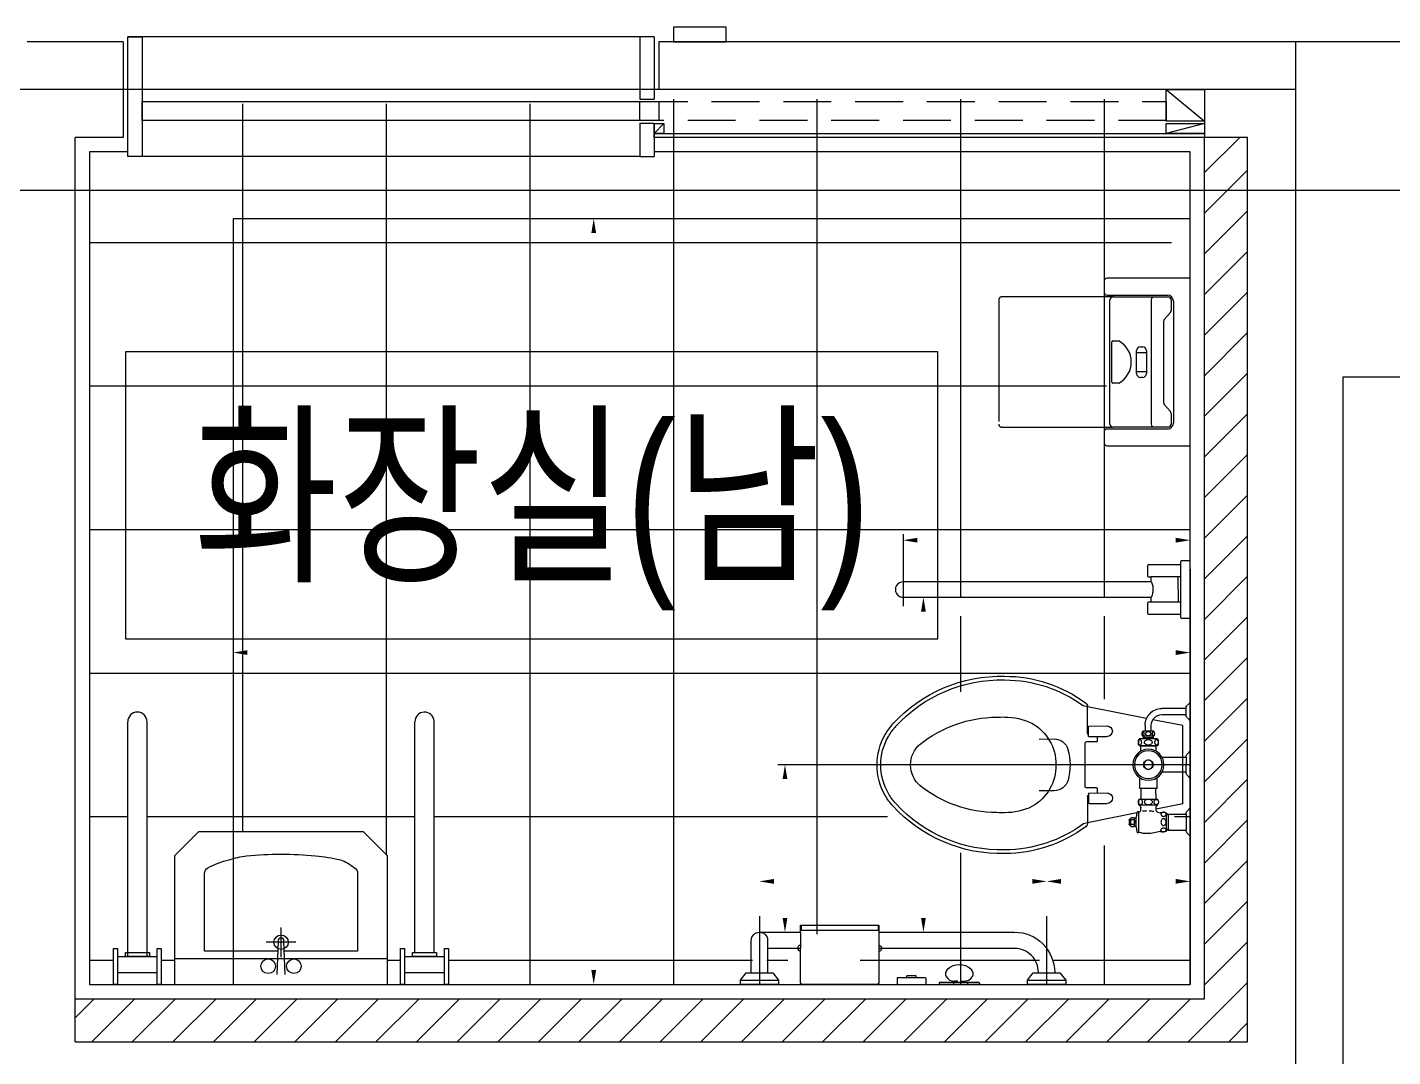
# Model space of a CAD drawing. Header units: millimetres. Extents: x 0 to 1390178, y 0 to 110113.
# Drawn here: x 447812 to 450665, y 21870 to 24021 of the extents above; entities that cross this region are included whole.
import ezdxf
from ezdxf.enums import TextEntityAlignment as Align
from ezdxf.xclip import XClip

# ---------------------------------------------------------------- set-up
doc = ezdxf.new("R2010")
doc.units = ezdxf.units.MM
doc.header["$LTSCALE"] = 100
doc.header["$XCLIPFRAME"] = 0
for name, pattern in [('X - 평면도$0$CEN', [62, 60, -1, 0, -1]), ('X - 평면도$0$HID', [1.5, 1, -0.5]), ('X - 평면도$0$HIDDENX2', [19.05, 12.7, -6.35])]:
    doc.linetypes.add(name, pattern=pattern)
doc.layers.get('DEFPOINTS').update_dxf_attribs({"color": 145})
for name, color, linetype in [('AA-XXXX-TEXT', 3, 'Continuous'), ('ROM', 7, 'Continuous'), ('X - 평면도$0$A-FIN', 8, 'Continuous'), ('X - 평면도$0$A-TILE', 253, 'Continuous'), ('X - 평면도$0$A-TOIL', 4, 'Continuous'), ('X - 평면도$0$A-WALB', 3, 'Continuous'), ('X - 평면도$0$AA-EL-PCN4', 4, 'Continuous'), ('X - 평면도$0$AA-FFXM-SANI(부대시설)', 6, 'Continuous'), ('X - 평면도$0$AA-WAXM-CONC', 2, 'Continuous'), ('X - 평면도$0$AA-XXXX-CNTL', 1, 'X - 평면도$0$CEN'), ('X - 평면도$0$AA-XXXX-PATT', 8, 'Continuous'), ('X - 평면도$0$CEN', 1, 'X - 평면도$0$CEN'), ('X - 평면도$0$FIN', 5, 'Continuous'), ('X - 평면도$0$TOIL', 4, 'Continuous'), ('X - 평면도$0$WID', 4, 'Continuous'), ('X - 평면도$0$위생기구', 4, 'Continuous')]:
    doc.layers.add(name, color=color, linetype=linetype)
doc.layers.add('X - 평면도$0$DEFPOINT', color=163, linetype='Continuous', plot=False)
doc.styles.add('HAUD01', font='Dotum.ttf')
doc.styles.add('X - 평면도$0$STANDARD', font='Dotum.ttf')
doc.styles.add('X - 평면도$0$맑은고딕', font='malgun.ttf')
doc.dimstyles.new('X - 평면도$0$Standard', dxfattribs={"dimtxt": 0.18, "dimasz": 0.18, "dimexe": 0.18, "dimexo": 0.0625, "dimgap": 0.09, "dimtad": 0, "dimtih": 1, "dimtoh": 1, "dimdec": 4, "dimzin": 0, "dimdsep": 46, "dimtxsty": 'X - 평면도$0$STANDARD', "dimcen": 0.09, "dimadec": 0, "dimazin": 0, "dimtfac": 1, "dimtdec": 4, "dimtofl": 0, "dimtmove": 0, "dimatfit": 3, "dimfxl": 1, "dimtolj": 1, "dimtzin": 0, "dimarcsym": 0})

# ---------------------------------------------------------------- blocks, each defined once
blk = doc.blocks.new('X - 평면도$0$A$C8bad0b46')
at = {"layer": 'X - 평면도$0$AA-FFXM-SANI(부대시설)', "color": 4}
for p, q in [((0, 175), (-173.7, 175)), ((0, -175), (0, 175)), ((-180, 168.7), (-180, 146.3)), ((-173.7, 140), (-47.6, 140)), ((-168, -129.7), (-168, 129.7)), ((-161.6, 136), (-46.1, 136)), ((-81.2, 129.7), (-81.2, -129.7)), ((-39.8, 129.7), (-39.8, 107.7)), ((-35, 127.4), (-35, -127.4)), ((-41.4, 103.5), (-54.2, 88.9)), ((-55.8, 84.7), (-55.8, -84.7)), ((-163.4, 0), (-163.4, 42)), ((-161.4, 44), (-149.1, 44)), ((-104, 32), (-99.4, 32)), ((-112, -24), (-112, 24)), ((-112, 20), (-91.4, 20)), ((-91.4, 24), (-91.4, 0)), ((-163.4, -42), (-163.4, 0)), ((-112, -20), (-91.4, -20)), ((-91.4, 0), (-91.4, -24)), ((-149.1, -44), (-161.4, -44)), ((-99.4, -32), (-104, -32)), ((-54.2, -88.9), (-41.4, -103.5)), ((-39.8, -107.7), (-39.8, -129.7)), ((-47.6, -140), (-173.7, -140)), ((-46.1, -136), (-161.6, -136)), ((-180, -146.3), (-180, -168.7)), ((-173.7, -175), (0, -175))]:
    blk.add_line(p, q, dxfattribs=at)
at = {"layer": 'X - 평면도$0$AA-FFXM-SANI(부대시설)', "color": 1, "linetype": 'X - 평면도$0$HIDDENX2', "ltscale": 0.2}
for p, q in [((-400, 129.7), (-400, -129.7)), ((-160, 136), (-393.7, 136)), ((-393.7, -136), (-161.6, -136))]:
    blk.add_line(p, q, dxfattribs=at)
at = {"layer": 'X - 평면도$0$AA-FFXM-SANI(부대시설)', "color": 4}
for centre, radius, start, end in [((-173.7, 168.7), 6.32, 90, 180), ((-173.7, 146.3), 6.32, 180, 270), ((-161.6, 129.7), 6.32, 90, 180), ((-74.9, 129.7), 6.32, 126.8699, 180), ((-47.6, 127.4), 12.6, 0, 90), ((-46.1, 129.7), 6.32, 0, 90), ((-49.4, 84.7), 6.32, 138.6929, 180), ((-46.1, 107.7), 6.32, 318.6929, 0), ((-161.4, 42), 2, 90, 180), ((-173.2, 0), 50.2, 298.6834, 61.3166), ((-104, 24), 8.01, 90, 180), ((-99.4, 24), 8.01, 0, 90), ((-104, -24), 8.01, 180, 270), ((-99.4, -24), 8.01, 270, 0), ((-161.4, -42), 2, 180, 270), ((-49.4, -84.7), 6.32, 180, 221.3071), ((-46.1, -107.7), 6.32, 0, 41.3071), ((-173.7, -146.3), 6.32, 90, 180), ((-161.6, -129.7), 6.32, 180, 270), ((-74.9, -129.7), 6.32, 180, 233.1301), ((-47.6, -127.4), 12.6, 270, 0), ((-46.1, -129.7), 6.32, 270, 0), ((-173.7, -168.7), 6.32, 180, 270)]:
    blk.add_arc(centre, radius, start, end, dxfattribs=at)
at = {"layer": 'X - 평면도$0$AA-FFXM-SANI(부대시설)', "color": 1, "linetype": 'X - 평면도$0$HIDDENX2', "ltscale": 0.2}
for centre, start, end in [((-393.7, 129.7), 90, 180), ((-393.7, -129.7), 180, 270)]:
    blk.add_arc(centre, 6.32, start, end, dxfattribs=at)
blk = doc.blocks.new('X - 평면도$0$1F PL')
at = {"layer": 'X - 평면도$0$AA-WAXM-CONC'}
for p, q in [((-35377.2, 6680.9), (-35577.2, 6680.9)), ((-35377.2, 6680.9), (-35377.2, 6480.9)), ((-34257.2, 6680.9), (-34257.2, 6580.9)), ((-33027.2, 6680.9), (-34257.2, 6680.9)), ((-33117.2, 6580.9), (-34257.2, 6580.9)), ((-33117.2, 6580.9), (-33117.2, 6480.9)), ((-35477.2, 4590.9), (-35477.2, 6480.9)), ((-35377.2, 6480.9), (-35477.2, 6480.9)), ((-33027.2, 6480.9), (-33117.2, 6480.9)), ((-33027.2, 4590.9), (-33027.2, 5980.9)), ((-32827.2, 4390.9), (-32827.2, 5980.9)), ((-35477.2, 4590.9), (-33027.2, 4590.9)), ((-35477.2, 4590.9), (-33027.2, 4590.9))]:
    blk.add_line(p, q, dxfattribs=at)
blk = doc.blocks.new('X - 평면도$0$1F_COL')
at = {"layer": 'X - 평면도$0$AA-WAXM-CONC'}
for p, q in [((-74388, -49216.9), (-76388, -49216.9)), ((-76388, -49916.9), (-76388, -49416.9)), ((-76188, -49916.9), (-74388, -49916.9))]:
    blk.add_line(p, q, dxfattribs=at)
blk = doc.blocks.new('*D992')
at = {"layer": 'DEFPOINTS', "color": 0, "transparency": 16777216}
for p in [(0, 928.3, 0), (600, 928.3, 0), (600, 928.3, 0)]:
    blk.add_point(p, dxfattribs=at)
at = {"layer": 'X - 평면도$0$DEFPOINT', "color": 0, "lineweight": -2, "transparency": 16777216}
for p, q in [((0, 931.3, 0), (0, 929.6, 0)), ((30, 928.3, 0), (570, 928.3, 0)), ((600, 931.3, 0), (600, 929.6, 0))]:
    blk.add_line(p, q, dxfattribs=at)
at = {"layer": 'X - 평면도$0$DEFPOINT', "color": 0, "transparency": 16777216}
for points in [[(30, 933.3, 0), (30, 923.3, 0), (0, 928.3, 0)], [(570, 933.3, 0), (570, 923.3, 0), (600, 928.3, 0)]]:
    blk.add_solid(points, dxfattribs=at)
at = {"layer": 'X - 평면도$0$DEFPOINT', "color": 0, "transparency": 16777216, "insert": (300, 948.8, 0), "char_height": 30, "attachment_point": 5, "style": 'X - 평면도$0$맑은고딕'}
blk.add_mtext('\\A1;600', dxfattribs=at)
blk = doc.blocks.new('*D993')
at = {"layer": 'DEFPOINTS', "color": 0, "transparency": 16777216}
for p in [(300.1, 215.4), (0, 112.4, 0), (300.1, 112.4, 0)]:
    blk.add_point(p, dxfattribs=at)
at = {"layer": 'X - 평면도$0$DEFPOINT', "color": 0, "lineweight": -2, "transparency": 16777216}
for p, q in [((0, 115.4), (0, 216.6)), ((30, 215.4), (270.1, 215.4)), ((300.1, 115.4), (300.1, 216.6))]:
    blk.add_line(p, q, dxfattribs=at)
at = {"layer": 'X - 평면도$0$DEFPOINT', "color": 0, "transparency": 16777216}
for points in [[(30, 220.4), (30, 210.4), (0, 215.4)], [(270.1, 220.4), (270.1, 210.4), (300.1, 215.4)]]:
    blk.add_solid(points, dxfattribs=at)
at = {"layer": 'X - 평면도$0$DEFPOINT', "color": 0, "transparency": 16777216, "insert": (150, 235.9), "char_height": 30, "attachment_point": 5, "style": 'X - 평면도$0$맑은고딕'}
blk.add_mtext('\\A1;300', dxfattribs=at)
blk = doc.blocks.new('*D994')
at = {"layer": 'DEFPOINTS', "color": 0, "transparency": 16777216}
for p in [(900, 215.4), (300.1, 112.4, 0), (900, 112.4, 0)]:
    blk.add_point(p, dxfattribs=at)
at = {"layer": 'X - 평면도$0$DEFPOINT', "color": 0, "lineweight": -2, "transparency": 16777216}
for p, q in [((300.1, 115.4), (300.1, 216.6)), ((330.1, 215.4), (870, 215.4)), ((900, 115.4), (900, 216.6))]:
    blk.add_line(p, q, dxfattribs=at)
at = {"layer": 'X - 평면도$0$DEFPOINT', "color": 0, "transparency": 16777216}
for points in [[(330.1, 220.4), (330.1, 210.4), (300.1, 215.4)], [(870, 220.4), (870, 210.4), (900, 215.4)]]:
    blk.add_solid(points, dxfattribs=at)
at = {"layer": 'X - 평면도$0$DEFPOINT', "color": 0, "transparency": 16777216, "insert": (600, 235.9), "char_height": 30, "attachment_point": 5, "style": 'X - 평면도$0$맑은고딕'}
blk.add_mtext('\\A1;600', dxfattribs=at)
blk = doc.blocks.new('*D995')
at = {"layer": 'DEFPOINTS', "color": 0, "transparency": 16777216}
for p in [(557.4, 809.2, 0), (557.4, 809.2, 0), (557.4, 109.2, 0)]:
    blk.add_point(p, dxfattribs=at)
at = {"layer": 'X - 평면도$0$DEFPOINT', "color": 0, "lineweight": -2, "transparency": 16777216}
for p, q in [((560.4, 809.2, 0), (558.6, 809.2, 0)), ((557.4, 139.2, 0), (557.4, 779.2, 0)), ((554.4, 109.2, 0), (556.1, 109.2, 0))]:
    blk.add_line(p, q, dxfattribs=at)
at = {"layer": 'X - 평면도$0$DEFPOINT', "color": 0, "transparency": 16777216}
for points in [[(562.4, 779.2, 0), (552.4, 779.2, 0), (557.4, 809.2, 0)], [(562.4, 139.2, 0), (552.4, 139.2, 0), (557.4, 109.2, 0)]]:
    blk.add_solid(points, dxfattribs=at)
at = {"layer": 'X - 평면도$0$DEFPOINT', "color": 0, "transparency": 16777216, "insert": (577.9, 459.2, 0), "char_height": 30, "attachment_point": 5, "rotation": 270, "style": 'X - 평면도$0$맑은고딕'}
blk.add_mtext('\\A1;700', dxfattribs=at)
blk = doc.blocks.new('*D996')
at = {"layer": 'DEFPOINTS', "color": 0, "transparency": 16777216}
for p in [(1246.4, 1600, 0), (1246.4, 1600, 0), (1246.4, 0, 0)]:
    blk.add_point(p, dxfattribs=at)
at = {"layer": 'X - 평면도$0$DEFPOINT', "color": 0, "lineweight": -2, "transparency": 16777216}
for p, q in [((1249.4, 1600, 0), (1247.6, 1600, 0)), ((1246.4, 30, 0), (1246.4, 1570, 0)), ((1243.4, 0, 0), (1245.1, 0, 0))]:
    blk.add_line(p, q, dxfattribs=at)
at = {"layer": 'X - 평면도$0$DEFPOINT', "color": 0, "transparency": 16777216}
for points in [[(1251.4, 1570, 0), (1241.4, 1570, 0), (1246.4, 1600, 0)], [(1251.4, 30, 0), (1241.4, 30, 0), (1246.4, 0, 0)]]:
    blk.add_solid(points, dxfattribs=at)
at = {"layer": 'X - 평면도$0$DEFPOINT', "color": 0, "transparency": 16777216, "insert": (1267, 800, 0), "char_height": 30, "attachment_point": 5, "rotation": 270, "style": 'X - 평면도$0$맑은고딕'}
blk.add_mtext('\\A1;1600', dxfattribs=at)
blk = doc.blocks.new('*D997')
at = {"layer": 'DEFPOINTS', "color": 0, "transparency": 16777216}
for p in [(0, 693.5), (2000, 693.5), (2000, 693.5)]:
    blk.add_point(p, dxfattribs=at)
at = {"layer": 'X - 평면도$0$DEFPOINT', "color": 0, "lineweight": -2, "transparency": 16777216}
for p, q in [((0, 696.5), (0, 694.8)), ((30, 693.5), (1970, 693.5)), ((2000, 690.5), (2000, 692.3))]:
    blk.add_line(p, q, dxfattribs=at)
at = {"layer": 'X - 평면도$0$DEFPOINT', "color": 0, "transparency": 16777216}
for points in [[(30, 698.5), (30, 688.5), (0, 693.5)], [(1970, 698.5), (1970, 688.5), (2000, 693.5)]]:
    blk.add_solid(points, dxfattribs=at)
at = {"layer": 'X - 평면도$0$DEFPOINT', "color": 0, "transparency": 16777216, "insert": (1000, 714), "char_height": 30, "attachment_point": 5, "style": 'X - 평면도$0$맑은고딕'}
blk.add_mtext('\\A1;2000', dxfattribs=at)
blk = doc.blocks.new('*D991')
at = {"layer": 'DEFPOINTS', "color": 0, "transparency": 16777216}
for p in [(846.7, 459.2, 0), (846.7, 459.2, 0), (846.7, 109.2, 0)]:
    blk.add_point(p, dxfattribs=at)
at = {"layer": 'X - 평면도$0$DEFPOINT', "color": 0, "lineweight": -2, "transparency": 16777216}
for p, q in [((843.7, 459.2, 0), (845.4, 459.2, 0)), ((846.7, 139.2, 0), (846.7, 429.2, 0)), ((843.7, 109.2, 0), (845.4, 109.2, 0))]:
    blk.add_line(p, q, dxfattribs=at)
at = {"layer": 'X - 평면도$0$DEFPOINT', "color": 0, "transparency": 16777216}
for points in [[(851.7, 429.2, 0), (841.7, 429.2, 0), (846.7, 459.2, 0)], [(851.7, 139.2, 0), (841.7, 139.2, 0), (846.7, 109.2, 0)]]:
    blk.add_solid(points, dxfattribs=at)
at = {"layer": 'X - 평면도$0$DEFPOINT', "color": 0, "transparency": 16777216, "insert": (867.2, 284.2, 0), "char_height": 30, "attachment_point": 5, "rotation": 270, "style": 'X - 평면도$0$맑은고딕'}
blk.add_mtext('\\A1;350', dxfattribs=at)
blk = doc.blocks.new('X - 평면도$0$A$C1e53f92a')
at = {"layer": 'X - 평면도$0$A-TOIL'}
for p, q in [((20, 51.5), (20, -51.5)), ((20, 26.5), (82, 26.5)), ((25, 0), (25, 26.5)), ((20, -26.5), (82, -26.5)), ((25, 0), (25, -26.5))]:
    blk.add_line(p, q, dxfattribs=at)
blk.add_lwpolyline([(89, -28.5), (89, -49.5, -0.414214), (87, -51.5), (53.5, -51.5), (20, -51.5), (20, -58, -0.414214), (18, -60), (0, -60), (0, 60), (18, 60, -0.414214), (20, 58), (20, 51.5), (53.5, 51.5), (87, 51.5, -0.414214), (89, 49.5), (89, 28.5, -0.414214), (87, 26.5), (82, 26.5), (82, 16), (599, 16, -1.064342), (599, -16), (82, -16), (82, -26.5), (87, -26.5, -0.414214)], format="xyb", close=True, dxfattribs=at)
for centre, radius, start, end in [((150.2, 0), 72.2, 174.4356, 180), ((102.9, 4), 24.8, 163.5656, 173.0728), ((95.1, 7.3), 16.3, 150.4112, 166.7646), ((82, 14.7), 1.3, 90, 150.4112), ((131.1, 0), 53.1, 180.0007, 186.4889), ((116.2, -2.3), 38, 185.5644, 193.2354), ((95.1, -7.3), 16.3, 193.2354, 209.5888), ((82, -14.7), 1.3, 209.5888, 270)]:
    blk.add_arc(centre, radius, start, end, dxfattribs=at)
blk = doc.blocks.new('X - 평면도$0$장애인용좌변기')
at = {"layer": 'DEFPOINTS'}
for p, q in [((0, 868), (0, 0)), ((944.7, 0, 0), (0, 0, 0))]:
    blk.add_line(p, q, dxfattribs=at)
at = {"layer": 'X - 평면도$0$A-TOIL', "ltscale": 3}
for p, q in [((5.9, 583.6), (0, 589.5)), ((8.8, 576.6), (8.8, 563.9)), ((5.9, 557), (0, 551.1)), ((15.4, 377.7, 0), (15.4, 540.9, 0)), ((5.8, 482.1), (0, 487.9)), ((8.7, 475.2), (8.8, 443.4)), ((5.9, 436.5), (0, 430.6)), ((5.7, 363.1), (0, 368.9)), ((8.6, 356.2), (8.6, 322.4)), ((5.7, 315.5), (0, 309.7))]:
    blk.add_line(p, q, dxfattribs=at)
at = {"layer": 'X - 평면도$0$A-TOIL', "ltscale": 3, "extrusion": (-1.66133e-08, -9.23515e-08, 1)}
for p, q in [((8.8, 576.6), (59.2, 576.6, 0)), ((91, 555.9, 0), (214.6, 580.4, 0)), ((214.5, 525, 0), (214.6, 580.4, 0)), ((214.6, 580.4, 0), (223.2, 582.1, 0)), ((59.2, 563.9, 0), (8.8, 563.9)), ((15.4, 540.9, 0), (78, 553.3, 0)), ((76.1, 529.5, 0), (98.9, 529.5, 0)), ((76.1, 518.5, 0), (98.9, 518.5, 0)), ((78.2, 516.2, 0), (76.8, 513.9, 0)), ((77, 518.5, 0), (77, 514.7, 0)), ((98, 516.2, 0), (77, 516.2, 0)), ((78.2, 518.5, 0), (78.2, 516.2, 0)), ((81.2, 529.5, 0), (81.2, 541.9, 0)), ((93.9, 541.8, 0), (93.9, 529.5, 0)), ((96.8, 518.5, 0), (96.8, 516.2, 0)), ((96.8, 516.2, 0), (98.2, 513.9, 0)), ((98, 518.5, 0), (98, 514.7, 0)), ((211.5, 540, 0), (173.5, 540.1, 0)), ((211.5, 518, 0), (173.5, 518.1, 0)), ((194, 518.1, 0), (194, 509.1, 0)), ((212.5, 519, 0), (212.5, 539, 0)), ((68.7, 498.7, 0), (106.2, 498.7, 0)), ((68.8, 513.2, 0), (106.3, 513.2, 0)), ((70, 498.7, 0), (71, 497.7, 0)), ((71, 497.7, 0), (71, 498.7, 0)), ((71, 497.7, 0), (104, 497.7, 0)), ((71, 497.7, 0), (71, 497.7, 0)), ((71.6, 496.3, 0), (71.6, 487.6, 0)), ((103.4, 487.5, 0), (103.4, 496.3, 0)), ((104, 497.7, 0), (105, 498.7, 0)), ((104, 498.7, 0), (104, 497.7, 0)), ((104, 497.7, 0), (105, 498.7, 0)), ((104, 497.7, 0), (104, 497.7, 0)), ((104, 497.7, 0), (104, 497.7, 0)), ((196, 507.1, 0), (216.5, 507, 0)), ((219.4, 414, 0), (219.5, 504, 0)), ((315.8, 512.9, 0), (284.2, 513, 0)), ((68.9, 410.7, 0), (68.9, 432.5, 0)), ((105.9, 432.5, 0), (105.9, 410.7, 0)), ((105.4, 410.2, 0), (69.4, 410.2, 0)), ((71.3, 386.7, 0), (71.4, 410, 0)), ((71.5, 410.2, 0), (71.4, 410, 0)), ((71.4, 410, 0), (71.4, 410.2, 0)), ((103.2, 410.2, 0), (103.4, 409.9, 0)), ((103.4, 409.9, 0), (103.3, 386.7, 0)), ((103.4, 409.9, 0), (103.4, 410.2, 0)), ((211.4, 400, 0), (173.4, 400.1, 0)), ((193.9, 400.1, 0), (193.9, 409.1, 0)), ((195.9, 411.1, 0), (216.4, 411, 0)), ((284.1, 404.9, 0), (315.7, 404.9, 0)), ((15.4, 377.7, 0), (71.3, 366.4, 0)), ((67.3, 386.7, 0), (107.4, 386.7, 0)), ((107.4, 375.7, 0), (67.3, 375.7, 0)), ((67.3, 375.7, 0), (67.3, 375.7, 0)), ((68.3, 374.7, 0), (68.3, 375.7, 0)), ((68.3, 374.7, 0), (106.3, 374.7, 0)), ((70.2, 372.9, 0), (68.3, 374.7, 0)), ((69.4, 375.7, 0), (69.3, 373.7, 0)), ((106.3, 374.7, 0), (104.5, 372.9, 0)), ((105.3, 375.7, 0), (105.3, 373.7, 0)), ((106.3, 375.7, 0), (106.3, 374.7, 0)), ((107.4, 375.7, 0), (107.3, 375.7, 0)), ((211.3, 378, 0), (173.3, 378.1, 0)), ((212.4, 399, 0), (212.3, 379, 0)), ((214.4, 393, 0), (214.3, 337.7, 0)), ((46.3, 356.1, 0), (8.6, 356.2)), ((46.3, 354.8, 0), (43.9, 356.2, 0)), ((46.3, 356.1, 0), (49.3, 356, 0)), ((46.3, 356.1, 0), (46.3, 322.4, 0)), ((46.3, 354.8, 0), (49.3, 354.6, 0)), ((49.3, 320, 0), (49.3, 358.5, 0)), ((71.3, 364.1, 0), (71.3, 370.1, 0)), ((103.3, 363.1, 0), (103.3, 370, 0)), ((107.3, 360.2, 0), (107, 360.5, 0)), ((107.3, 318, 0), (107.3, 360.4, 0)), ((107.3, 358.7, 0), (107.3, 360.2, 0)), ((107.6, 360.7, 0), (109.8, 360.7, 0)), ((111.3, 359.4, 0), (112.5, 349.6, 0)), ((111.4, 358.4, 0), (214.3, 337.7, 0)), ((112.8, 330.7, 0), (112.8, 347.6, 0)), ((116.4, 347.4, 0), (115, 347.4, 0)), ((116.3, 330.9, 0), (116.4, 347.4, 0)), ((117.9, 348.9, 0), (116.4, 347.4, 0)), ((117.6, 344, 0), (123, 344, 0)), ((123, 348.9, 0), (117.9, 348.9, 0)), ((124.3, 347.6, 0), (123, 348.9, 0)), ((124.3, 330.7, 0), (124.3, 347.6, 0)), ((124.3, 344.4, 0), (124.3, 344.7, 0)), ((124.3, 344.4, 0), (127.2, 344.4, 0)), ((127.7, 343.9, 0), (127.7, 340.1, 0)), ((46.3, 322.4, 0), (8.6, 322.4)), ((43.8, 322.4, 0), (46.3, 323.8, 0)), ((46.3, 323.8, 0), (49.3, 323.9, 0)), ((46.3, 322.4, 0), (49.3, 322.5, 0)), ((107, 317.9, 0), (107.3, 318.2, 0)), ((109.8, 317.7, 0), (107.6, 317.7, 0)), ((112.5, 328.7, 0), (111.3, 319, 0)), ((115, 330.9, 0), (116.3, 330.9, 0)), ((116.3, 330.9, 0), (117.8, 329.4, 0)), ((117.6, 334.3, 0), (123, 334.3, 0)), ((117.8, 329.4, 0), (123, 329.4, 0)), ((123, 329.4, 0), (124.3, 330.7, 0)), ((124.3, 333.7, 0), (124.3, 333.9, 0)), ((127.2, 333.9, 0), (124.3, 333.9, 0)), ((127.7, 340.1, 0), (125.2, 340.1, 0)), ((125.2, 340.1, 0), (125.2, 339.2, 0)), ((125.2, 339.2, 0), (125.2, 338.3, 0)), ((125.2, 338.3, 0), (127.7, 338.3, 0)), ((127.7, 338.3, 0), (127.7, 334.4, 0)), ((214.3, 337.7, 0), (222.9, 336, 0))]:
    blk.add_line(p, q, dxfattribs=at)
at = {"layer": 'X - 평면도$0$A-TOIL', "ltscale": 3, "extrusion": (-1.64988e-08, -9.2372e-08, 1)}
for p, q in [((59.1, 475.2, 0), (8.7, 475.2)), ((8.7, 443.4), (59.1, 443.4, 0))]:
    blk.add_line(p, q, dxfattribs=at)
at = {"layer": 'X - 평면도$0$A-TOIL'}
for p, q in [((652.2, 123.6), (652.2, 112.8)), ((812.6, 123.6), (812.6, 112.8)), ((650.4, 112.8), (814.4, 112.8)), ((650.4, 109.2, 0), (650.4, 75.2, 0)), ((814.4, 109.2, 0), (814.4, 75.2, 0)), ((882.9, 92.1, 0), (882.9, 75.2, 0)), ((645, 77.7), (645, 73.5)), ((650.4, 82.5), (646.5, 80.2)), ((650.4, 68.7), (646.5, 71)), ((814.4, 82.5), (818.3, 80.2)), ((814.4, 68.7), (818.3, 71)), ((819.8, 77.7), (819.8, 73.5)), ((440.4, 3, 0), (440.4, 0, 0)), ((441.6, 4.2, 0), (523.2, 4.2, 0)), ((465, 4.2, 0), (465, 0, 0)), ((478.3, 6.8, 0), (472.3, 6.8, 0)), ((478.3, 4.2, 0), (478.3, 6.8, 0)), ((478.3, 4.2, 0), (486.5, 4.2, 0)), ((486.5, 6.8, 0), (492.5, 6.8, 0)), ((486.5, 4.2, 0), (486.5, 6.8, 0)), ((494, 0, 0), (494, 4.2, 0)), ((524.4, 3, 0), (524.4, 0, 0)), ((552.4, 13, 0), (552.4, 0, 0)), ((553.6, 14.2, 0), (611.2, 14.2, 0)), ((572.4, 14.2, 0), (572.4, 18.4, 0)), ((572.4, 18.4, 0), (592.4, 18.4, 0)), ((592.4, 14.2, 0), (592.4, 18.4, 0)), ((612.4, 13, 0), (612.4, 0, 0)), ((440.4, 0, 0), (524.4, 0, 0))]:
    blk.add_line(p, q, dxfattribs=at)
at = {"layer": 'X - 평면도$0$A-TOIL', "ltscale": 3, "extrusion": (-1.66133e-08, -9.23515e-08, 1), "elevation": 0}
for points in [[(74.8, 524, 0.047884), (74.9, 522.2, 0.061616), (75.4, 520.9, 0.102486), (76.1, 519.9, 0.183193), (76.8, 519.6, 0.183193), (77.5, 519.9, 0.102486), (78.3, 520.9, 0.061616), (78.7, 522.2, 0.047884), (78.9, 524, 0.047884), (78.7, 525.8, 0.061616), (78.3, 527.1, 0.102486), (77.5, 528.1, 0.183193), (76.8, 528.4, 0.183193), (76.1, 528.1, 0.102486), (75.4, 527.1, 0.061616), (74.9, 525.8, 0.047884)], [(87.5, 519.6, 0.083473), (89.6, 519.9, 0.090952), (91.2, 520.9, 0.104008), (92.4, 522.4, 0.115592), (92.8, 524, 0.115592), (92.4, 525.6, 0.104008), (91.2, 527.1, 0.090952), (89.6, 528.1, 0.083473), (87.5, 528.4, 0.083473), (85.5, 528.1, 0.090952), (83.8, 527.1, 0.104008), (82.6, 525.6, 0.115592), (82.3, 524, 0.115592), (82.6, 522.4, 0.104008), (83.8, 520.9, 0.090952), (85.5, 519.9, 0.083473)], [(100.3, 524, -0.047884), (100.1, 522.2, -0.061616), (99.7, 520.9, -0.102486), (98.9, 519.9, -0.183193), (98.2, 519.6, -0.183193), (97.5, 519.9, -0.102486), (96.8, 520.9, -0.061616), (96.3, 522.2, -0.047884), (96.2, 524, -0.047884), (96.3, 525.8, -0.061616), (96.8, 527.1, -0.102486), (97.5, 528.1, -0.183193), (98.2, 528.4, -0.183193), (98.9, 528.1, -0.102486), (99.7, 527.1, -0.061616), (100.1, 525.8, -0.047884)], [(66.7, 506, 0.060381), (67, 503.6, 0.073816), (67.7, 501.9, 0.106871), (69, 500.5, 0.15343), (70.2, 500.1, 0.15343), (71.4, 500.5, 0.106871), (72.6, 501.8, 0.073816), (73.4, 503.6, 0.060381), (73.7, 506, 0.060381), (73.4, 508.3, 0.073816), (72.7, 510.1, 0.106871), (71.4, 511.4, 0.15343), (70.2, 511.8, 0.15343), (69, 511.4, 0.106871), (67.8, 510.1, 0.073816), (67, 508.3, 0.060381)], [(87.5, 500.1, 0.071654), (90.7, 500.6, 0.083053), (93.3, 501.8, 0.106716), (95.1, 503.8, 0.132763), (95.7, 505.9, 0.132763), (95.1, 508, 0.106716), (93.3, 510, 0.083053), (90.7, 511.3, 0.071654), (87.5, 511.7, 0.071654), (84.3, 511.3, 0.083053), (81.7, 510.1, 0.106716), (79.9, 508.1, 0.132763), (79.3, 506, 0.132763), (79.9, 503.9, 0.106716), (81.7, 501.9, 0.083053), (84.3, 500.6, 0.071654)], [(108.3, 505.9, -0.060381), (108, 503.6, -0.073816), (107.2, 501.8, -0.106871), (106, 500.5, -0.15343), (104.8, 500.1, -0.15343), (103.6, 500.5, -0.106871), (102.3, 501.8, -0.073816), (101.6, 503.6, -0.060381), (101.3, 505.9, -0.060381), (101.6, 508.3, -0.073816), (102.3, 510.1, -0.106871), (103.6, 511.4, -0.15343), (104.8, 511.8, -0.15343), (106, 511.4, -0.106871), (107.2, 510, -0.073816), (108, 508.3, -0.060381)], [(70.8, 386.7, 0.118753), (69.1, 386.3, 0.104705), (67.7, 385.1, 0.089502), (66.7, 383.4, 0.081088), (66.3, 381.2, 0.081088), (66.7, 379.1, 0.089502), (67.6, 377.3, 0.104705), (69.1, 376.1, 0.118753), (70.8, 375.7, 0.118753), (72.4, 376.1, 0.104705), (73.9, 377.3, 0.089502), (74.9, 379.1, 0.081088), (75.3, 381.2, 0.081088), (74.9, 383.4, 0.089502), (74, 385.1, 0.104705), (72.5, 386.3, 0.118753)], [(87.3, 375.7, -0.06574), (84, 376.2, -0.078417), (81.3, 377.3, -0.107174), (79.4, 379.2, -0.142993), (78.9, 381.2, -0.142993), (79.4, 383.2, -0.107174), (81.4, 385.1, -0.078417), (84, 386.3, -0.06574), (87.3, 386.7, -0.06574), (90.7, 386.2, -0.078417), (93.3, 385.1, -0.107174), (95.2, 383.2, -0.142993), (95.8, 381.2, -0.142993), (95.2, 379.2, -0.107174), (93.3, 377.3, -0.078417), (90.7, 376.1, -0.06574)], [(103.9, 386.7, -0.118753), (105.5, 386.3, -0.104705), (107, 385.1, -0.089502), (108, 383.3, -0.081088), (108.3, 381.2, -0.081088), (108, 379, -0.089502), (107, 377.3, -0.104705), (105.5, 376.1, -0.118753), (103.9, 375.7, -0.118753), (102.2, 376.1, -0.104705), (100.7, 377.3, -0.089502), (99.8, 379, -0.081088), (99.4, 381.2, -0.081088), (99.8, 383.3, -0.089502), (100.7, 385.1, -0.104705), (102.2, 386.3, -0.118753)], [(61, 355.8, -0.119893), (60.7, 354.2, -0.104934), (59.6, 352.7, -0.088977), (57.9, 351.7, -0.080253), (55.8, 351.3, -0.080253), (53.7, 351.5, -0.088977), (52, 352.4, -0.104934), (50.7, 353.8, -0.119893), (50.3, 355.4, -0.119893), (50.6, 357, -0.104934), (51.7, 358.5, -0.088977), (53.4, 359.5, -0.080253), (55.5, 359.9, -0.080253), (57.6, 359.6, -0.088977), (59.3, 358.8, -0.104934), (60.6, 357.4, -0.119893)], [(61, 339.2, -0.075539), (60.6, 336.4, -0.085848), (59.4, 334.2, -0.106051), (57.6, 332.6, -0.12668), (55.6, 332.1, -0.12668), (53.7, 332.6, -0.106051), (51.8, 334.2, -0.085848), (50.7, 336.4, -0.075539), (50.3, 339.2, -0.075539), (50.7, 342.1, -0.085848), (51.8, 344.3, -0.106051), (53.7, 345.9, -0.12668), (55.6, 346.4, -0.12668), (57.6, 345.9, -0.106051), (59.4, 344.3, -0.085848), (60.6, 342.1, -0.075539)], [(61, 322.7, 0.119893), (60.7, 324.3, 0.104934), (59.5, 325.8, 0.088977), (57.9, 326.8, 0.080253), (55.8, 327.2, 0.080253), (53.7, 326.9, 0.088977), (51.9, 326.1, 0.104934), (50.7, 324.7, 0.119893), (50.2, 323.1, 0.119893), (50.6, 321.5, 0.104934), (51.7, 320, 0.088977), (53.3, 319, 0.080253), (55.4, 318.6, 0.080253), (57.6, 318.8, 0.088977), (59.3, 319.7, 0.104934), (60.5, 321.1, 0.119893)]]:
    blk.add_lwpolyline(points, format="xyb", close=True, dxfattribs=at)
for points in [[(77.9, 463.4), (77.9, 455)], [(86.3, 469.5), (79, 465.3)], [(95.8, 465.3), (88.6, 469.5)], [(96.9, 455), (97, 463.4)], [(79, 453.1), (86.3, 448.9)], [(88.5, 448.9), (95.8, 453.1)]]:
    blk.add_lwpolyline(points, dxfattribs=at)
at = {"layer": 'X - 평면도$0$A-TOIL', "ltscale": 3}
blk.add_lwpolyline([(814.4, 5), (814.4, 75.2), (882.9, 75.2), (882.9, 24), (872, 24), (860, 9), (860, 0), (940, 0), (940, 9), (928, 24), (917.1, 24), (917.1, 92.1, 0.414214), (900, 109.2), (814.4, 109.2), (814.4, 123.6), (650.4, 123.6), (650.4, 109.2), (367.1, 109.2, 0.414214), (283.1, 25.2), (283.1, 24), (272.1, 24), (260.1, 9), (260.1, 0), (340.1, 0), (340.1, 9), (328.1, 24), (317.1, 24), (317.1, 25.2, -0.414214), (367.1, 75.2), (650.4, 75.2), (650.4, 5, 0.414214), (655.4, 0), (809.4, 0, 0.414214)], format="xyb", close=True, dxfattribs=at)
at = {"layer": 'X - 평면도$0$A-TOIL', "ltscale": 3, "extrusion": (-1.66133e-08, -9.23515e-08, 1)}
for radius in [32.5, 29, 9.51]:
    blk.add_circle((87.4, 459.2, 0), radius, dxfattribs=at)
for centre, radius, start, end in [((387.9, 359.1, 0), 285, 90.0468, 126.4302), ((387.9, 359.1, 0), 277.2, 90.0468, 126.4464), ((394.6, 337.2, 0), 307, 42.4329, 91.2922), ((394.6, 337.2, 0), 299.2, 42.4329, 91.2922), ((59.2, 541.9, 0), 34.7, 359.929, 89.929), ((224.6, 580.4, 0), 10, 126.4302, 179.929), ((59.2, 541.9, 0), 22, 359.929, 89.929), ((379.4, 459.8, 0), 99, 119.3322, 180.5077), ((387.4, 426.8, 0), 132, 89.929, 115.3217), ((393.2, 392.9, 0), 166, 86.0782, 91.9515), ((401.8, 296.4, 0), 262.2, 51.5487, 89.3898), ((527.4, 458.7, 0), 127, 30.0537, 42.4329), ((86.6, 524, 0), 11.9, 152.3473, 207.5107), ((75.5, 514.7, 0), 1.5, 269.929, 359.929), ((99.5, 514.7, 0), 1.5, 179.929, 269.929), ((88.4, 524, 0), 11.9, 332.3473, 27.5107), ((173.5, 529.1, 0), 11, 89.929, 269.929), ((211.5, 539, 0), 1, 359.929, 89.929), ((211.5, 519, 0), 1, 269.929, 359.929), ((211.5, 525, 0), 3, 289.4002, 359.929), ((527.4, 458.7, 0), 119.2, 30.0537, 42.4329), ((527.4, 458.7, 0), 119.2, 329.8043, 30.0537), ((527.4, 458.7, 0), 127, 329.8043, 30.0537), ((80.8, 506, 0), 14.1, 148.986, 210.8719), ((69.6, 496.3, 0), 2, 359.929, 44.7989), ((105.4, 496.2, 0), 2, 135.059, 179.929), ((94.2, 505.9, 0), 14.1, 328.986, 30.8719), ((196, 509.1, 0), 2, 179.929, 269.929), ((216.5, 504, 0), 3, 359.929, 89.929), ((370.4, 458.8, 0), 119.5, 164.3668, 195.4911), ((284.2, 483, 0), 30, 89.929, 164.3668), ((527.4, 458.7, 0), 57, 50.3753, 50.8948), ((527.4, 458.7, 0), 57, 309.4827, 50.3753), ((87.4, 459.2, 0), 10.4, 143.7835, 156.0744), ((87.4, 459.2, 0), 10.4, 83.7835, 96.0744), ((87.4, 459.2, 0), 10.4, 23.7835, 36.0744), ((379.4, 457.8, 0), 99, 179.3502, 240.5258), ((87.4, 459.2, 0), 10.4, 203.7835, 216.0744), ((87.4, 459.2, 0), 10.4, 263.7835, 276.0744), ((87.4, 459.2, 0), 10.4, 323.7835, 336.0744), ((69.4, 410.7, 0), 0.5, 179.929, 269.929), ((105.4, 410.7, 0), 0.5, 269.929, 359.929), ((173.4, 389.1, 0), 11, 89.929, 269.929), ((195.9, 409.1, 0), 2, 89.929, 179.929), ((211.4, 399, 0), 1, 359.929, 89.929), ((216.4, 414, 0), 3, 269.929, 359.929), ((284.1, 434.9, 0), 30, 195.4911, 269.929), ((402.2, 621.3, 0), 262.2, 270.4682, 308.3093), ((527.4, 458.7, 0), 57, 308.9632, 309.4827), ((82.3, 381.2, 0), 16, 159.8235, 179.929), ((82.3, 381.2, 0), 16, 179.929, 200.0345), ((67.3, 370.1, 0), 4, 359.929, 44.929), ((107.3, 370, 0), 4, 134.929, 179.929), ((92.3, 381.2, 0), 16, 359.929, 20.0345), ((92.3, 381.2, 0), 16, 339.8235, 359.929), ((211.3, 379, 0), 1, 269.929, 359.929), ((211.4, 393, 0), 3, 359.929, 70.4578), ((387.5, 490.8, 0), 132, 244.5363, 269.929), ((394.9, 580.4, 0), 307, 268.5658, 317.4251), ((394.9, 580.4, 0), 299.2, 268.5658, 317.4251), ((527.4, 458.7, 0), 119.2, 317.4251, 329.8043), ((527.4, 458.7, 0), 127, 317.4251, 329.8043), ((55.3, 349.2, 0), 11, 61.7798, 122.9847), ((61.9, 361.6, 0), 3, 241.7798, 287.2514), ((92.5, 263.2, 0), 100, 103.9931, 107.2514), ((67.3, 364.1, 0), 4, 284.0235, 359.929), ((92.5, 263.2, 0), 100, 93.7948, 99.5312), ((90.8, 313.2, 0), 50, 80.2532, 90.2312), ((105.3, 363.1, 0), 2, 179.929, 253.7376), ((90.8, 313.2, 0), 50, 71.0292, 73.7376), ((107.6, 360.4, 0), 0.3, 89.929, 179.929), ((109.8, 359.2, 0), 1.5, 7.1465, 89.929), ((115, 349.9, 0), 2.5, 187.1465, 269.929), ((126.1, 339.2, 0), 9.8, 150.0873, 209.7707), ((119.3, 346.5, 0), 2.93, 179.929, 236.1092), ((121.4, 346.5, 0), 2.93, 303.7488, 359.929), ((114.5, 339.2, 0), 9.8, 330.0873, 29.7707), ((127.2, 343.9, 0), 0.5, 359.929, 89.929), ((393.4, 524.7, 0), 166, 267.9065, 273.7798), ((55.3, 329.2, 0), 11, 236.8733, 298.0782), ((61.9, 316.9, 0), 3, 72.6066, 118.0782), ((92.7, 415.2, 0), 100, 252.4215, 267.8357), ((90.8, 365.2, 0), 50, 267.8357, 288.8287), ((107.6, 318, 0), 0.3, 179.929, 269.929), ((109.8, 319.2, 0), 1.5, 269.929, 352.7115), ((115, 328.4, 0), 2.5, 89.929, 172.7115), ((119.3, 331.8, 0), 2.93, 123.7488, 179.929), ((121.3, 331.8, 0), 2.93, 359.929, 56.1092), ((127.2, 334.4, 0), 0.5, 269.929, 359.929), ((224.3, 337.7, 0), 10, 179.929, 233.4278), ((388.1, 558.5, 0), 285, 233.4278, 269.8112), ((388.1, 558.5, 0), 277.2, 233.4116, 269.8112)]:
    blk.add_arc(centre, radius, start, end, dxfattribs=at)
at = {"layer": 'X - 평면도$0$A-TOIL', "ltscale": 3}
for centre, start, end in [((-1, 576.6), 0, 45), ((-1, 563.9), 315, 0), ((-1.1, 475.2), 0.071, 45.071), ((-1.1, 443.4), 315.071, 0.071), ((-1.2, 356.2), 0, 45), ((-1.2, 322.4), 315, 0)]:
    blk.add_arc(centre, 9.81, start, end, dxfattribs=at)
at = {"layer": 'X - 평면도$0$A-TOIL'}
blk.add_arc((900, 92.1, 0), 17.1, 0, 180, dxfattribs=at)
at = {"layer": 'X - 평면도$0$A-TOIL', "extrusion": (0, 0, -1)}
for centre, major_axis, start_param, end_param in [((648, 77.7), (-2.12, 2.12), -0.785398, 0.261799), ((648, 73.5), (-2.12, 2.12), 4.45059, 5.497787), ((816.8, 77.7), (-2.12, 2.12), 1.308997, 2.356194), ((816.8, 73.5), (-2.12, 2.12), 2.356194, 3.403392), ((465.3, 22.4, 0), (-8.49, -8.49), 0.273575, 1.583837), ((482.4, 4.8, 0), (-25.8, -25.8), 1.583837, 3.128552), ((499.5, 22.4, 0), (-8.49, -8.49), 3.128552, 4.438814), ((441.6, 3, 0), (-0.849, 0.849), -0.785398, 0.785398), ((471.4, 25.8, 0), (-13.4, -13.4), 5.449464, 6.55676), ((493.4, 25.8, 0), (-13.4, -13.4), 4.438814, 5.54611), ((523.2, 3, 0), (-0.849, 0.849), 0.785398, 2.356194), ((553.6, 13, 0), (-0.849, 0.849), -0.785398, 0.785398), ((611.2, 13, 0), (-0.849, 0.849), 0.785398, 2.356194)]:
    blk.add_ellipse(centre, major_axis=major_axis, ratio=1, start_param=start_param, end_param=end_param, dxfattribs=at)
at = {"layer": 'X - 평면도$0$DEFPOINT'}
for p, q in [((600, 940.8, 0), (600, 790.3, 0)), ((0, 459.2, 0), (861.8, 459.2, 0)), ((300.1, 142.4, 0), (300.1, 0, 0)), ((900, 142.4), (900, 0, 0))]:
    blk.add_line(p, q, dxfattribs=at)
blk.add_lwpolyline([(2000, 1600), (2000, 0), (0, 0), (0, 1600)], close=True, dxfattribs=at)
at = {"layer": 'X - 평면도$0$위생기구'}
for p, q in [((340.1, 9, 0), (260.1, 9, 0)), ((317.2, 24, 0), (283.1, 24, 0)), ((940, 9), (860, 9)), ((917.1, 24), (882.9, 24))]:
    blk.add_line(p, q, dxfattribs=at)
blk.add_blockref('X - 평면도$0$A$C1e53f92a', (0, 825.2, 0))
at = {"layer": 'X - 평면도$0$DEFPOINT'}
for base, p1, p2, angle, picture, middle in [((1246.4, 1600, 0), (1246.4, 0, 0), (1246.4, 1600, 0), 270, '*D996', (1267, 800, 0)), ((600, 928.3, 0), (0, 928.3, 0), (600, 928.3, 0), 180, '*D992', (300, 948.8, 0)), ((557.4, 809.2, 0), (557.4, 109.2, 0), (557.4, 809.2, 0), 270, '*D995', (577.9, 459.2, 0)), ((2000, 693.5), (0, 693.5), (2000, 693.5), 180, '*D997', (1000, 714)), ((846.7, 459.2, 0), (846.7, 109.2, 0), (846.7, 459.2, 0), 270, '*D991', (867.2, 284.2, 0))]:
    dim = blk.add_linear_dim(base=base, p1=p1, p2=p2, angle=angle, dimstyle='X - 평면도$0$Standard', override={"dimtxt": 30, "dimasz": 30, "dimexe": 1.25, "dimexo": 3, "dimgap": 5, "dimtad": 1, "dimtih": 0, "dimtoh": 0, "dimdec": 0, "dimtxsty": 'X - 평면도$0$맑은고딕'}, dxfattribs=at)
    dim.commit()
    dim.dimension.update_dxf_attribs({"geometry": picture, "text_midpoint": middle})
for base, p1, p2, picture, middle in [((300.1, 215.4, 0), (0, 112.4, 0), (300.1, 112.4, 0), '*D993', (150, 235.9, 0)), ((900, 215.4, 0), (300.1, 112.4, 0), (900, 112.4, 0), '*D994', (600, 235.9, 0))]:
    dim = blk.add_linear_dim(base=base, p1=p1, p2=p2, dimstyle='X - 평면도$0$Standard', override={"dimtxt": 30, "dimasz": 30, "dimexe": 1.25, "dimexo": 3, "dimgap": 5, "dimtad": 1, "dimtih": 0, "dimtoh": 0, "dimdec": 0, "dimtxsty": 'X - 평면도$0$맑은고딕'}, dxfattribs=at)
    dim.commit()
    dim.dimension.update_dxf_attribs({"geometry": picture, "text_midpoint": middle})
blk = doc.blocks.new('X - 평면도', base_point=(-475.4, -286.7))
at = {"layer": 'X - 평면도$0$AA-XXXX-PATT'}
h = blk.add_hatch(dxfattribs=at)
h.set_pattern_fill('_USER', color=256, scale=60, angle=45, style=0, pattern_type=0)
h.set_pattern_definition([(45, (0, -3e-11), (-42.426407, 42.426407), [])])
h.paths.add_polyline_path([(679612, 39683.1), (679522, 39683.1), (679522, 37883.1), (677162, 37883.1), (677162, 37793.1), (679612, 37793.1)])
at = {"layer": 'X - 평면도$0$A-FIN'}
for p, q in [((677272, 39653.1), (677192, 39653.1)), ((677192, 39653.1), (677192, 37913.1)), ((679492, 39653.1), (678372, 39653.1)), ((679492, 37913.1), (679492, 39653.1)), ((677192, 37913.1), (679492, 37913.1))]:
    blk.add_line(p, q, dxfattribs=at)
at = {"layer": 'X - 평면도$0$A-TILE', "color": 252}
for p, q in [((677512, 39753.1), (677512, 38232.1)), ((677812, 39753.1), (677812, 38184.6)), ((678112, 39753.1), (678112, 37913.1)), ((678412, 39763.1), (678412, 37913.1)), ((678712, 39763.1), (678712, 38018.2)), ((679012, 39763.1), (679012, 38723.3)), ((679312, 39763.1), (679312, 38723.3)), ((679453.1, 39463.1), (677192, 39463.1)), ((679317, 39163.1), (677192, 39163.1)), ((679492, 38863.1), (677192, 38863.1)), ((679012, 38683), (679012, 38524.8)), ((679312, 38683), (679312, 38509.4)), ((679492, 38563.1), (677192, 38563.1)), ((677271.8, 38263.1), (677192, 38263.1)), ((677871.8, 38263.1), (677312.1, 38263.1)), ((678859.6, 38263.1), (677912.1, 38263.1)), ((679492, 38263.1), (679459.4, 38263.1)), ((679012, 38188.2), (679012, 37913.1)), ((679312, 38203.6), (679312, 37913.1)), ((677242, 37963.1), (677192, 37963.1)), ((677369.5, 37963.1), (677342, 37963.1)), ((677842, 37963.1), (677814.5, 37963.1)), ((678577.1, 37963.1), (677942, 37963.1)), ((678651.4, 37963.1), (678607.3, 37963.1)), ((679176.9, 37963.1), (678802.5, 37963.1)), ((679492, 37963.1), (679207.1, 37963.1))]:
    blk.add_line(p, q, dxfattribs=at)
at = {"layer": 'X - 평면도$0$A-WALB'}
for p, q in [((679522, 37883.1), (679522, 39683.1)), ((677162, 37883.1), (679522, 37883.1))]:
    blk.add_line(p, q, dxfattribs=at)
at = {"layer": 'X - 평면도$0$AA-EL-PCN4'}
for p, q in [((678412, 39913.1), (678412, 39883.1)), ((678522.7, 39913.1), (678412, 39913.1)), ((678522.7, 39883.1), (678522.7, 39913.1)), ((678412, 39883.1), (678522.7, 39883.1))]:
    blk.add_line(p, q, dxfattribs=at)
at = {"layer": 'X - 평면도$0$AA-XXXX-CNTL'}
for p, q in [((679712, 39883.1), (679712, 37593.1)), ((679712, 39783.1), (674312, 39783.1)), ((657286.2, 39573.1), (718213.6, 39573.1))]:
    blk.add_line(p, q, dxfattribs=at)
at = {"layer": 'X - 평면도$0$CEN'}
blk.add_line((679712, 39883.1), (679712, 39883.1), dxfattribs=at)
at = {"layer": 'X - 평면도$0$FIN', "color": 251, "linetype": 'Continuous'}
blk.add_line((678372, 39691.1), (678392, 39712.1), dxfattribs=at)
blk.add_lwpolyline([(678392, 39712.1), (678392, 39691.1), (678372, 39691.1), (678372, 39712.1), (678392, 39712.1)], dxfattribs=at)
at = {"layer": 'X - 평면도$0$TOIL'}
for p, q in [((677271.8, 38175.4), (677271.8, 38462)), ((677312.1, 38175.4), (677312.1, 38462)), ((677871.8, 38175.4), (677871.8, 38462)), ((677912.1, 38175.4), (677912.1, 38463.6)), ((677271.8, 37971.4), (677271.8, 38175.4)), ((677312.1, 37971.4), (677312.1, 38175.4)), ((677871.8, 37979.8), (677871.8, 38175.4)), ((677912.1, 37979.8), (677912.1, 38175.4)), ((677752.3, 38145.3), (677752.3, 37982.9)), ((677591.9, 38032.4), (677591.9, 37970.3)), ((677242, 37988.1), (677250.3, 37988.1)), ((677242, 37913.1), (677242, 37988.1)), ((677250.3, 37988.1), (677250.3, 37913.1)), ((677333.6, 37913.1), (677333.6, 37988.1)), ((677333.6, 37988.1), (677342, 37988.1)), ((677342, 37988.1), (677342, 37913.1)), ((677623.3, 38001.2), (677561.3, 38001.2)), ((677752.3, 37982.9), (677599.7, 37982.9)), ((677842, 37913.1), (677842, 37988.1)), ((677842, 37988.1), (677850.3, 37988.1)), ((677850.3, 37988.1), (677850.3, 37913.1)), ((677933.6, 37913.1), (677933.6, 37988.1)), ((677933.6, 37988.1), (677942, 37988.1)), ((677942, 37988.1), (677942, 37913.1)), ((677250.3, 37971.4), (677333.6, 37971.4)), ((677369.5, 37967.1), (677814.5, 37967.1)), ((677850.3, 37971.4), (677933.6, 37971.4)), ((677250.3, 37938.1), (677333.6, 37938.1)), ((677850.3, 37938.1), (677933.6, 37938.1)), ((677250.3, 37913.1), (677242, 37913.1)), ((677342, 37913.1), (677333.6, 37913.1)), ((677850.3, 37913.1), (677842, 37913.1)), ((677942, 37913.1), (677933.6, 37913.1))]:
    blk.add_line(p, q, dxfattribs=at)
for points in [[(677419.5, 38232.1), (677369.5, 38182.1), (677369.5, 37913.1), (677814.5, 37913.1), (677814.5, 38182.1), (677764.5, 38232.1)], [(677267, 37971.4), (677267, 37979.8), (677317, 37979.8), (677317, 37971.4)], [(677867, 37971.4), (677867, 37979.8), (677917, 37979.8), (677917, 37971.4)]]:
    blk.add_lwpolyline(points, close=True, dxfattribs=at)
for points in [[(677584.5, 37982.9), (677432.3, 37982.9), (677432.3, 38145.3, -0.272815), (677439, 38156.6, -0.070145), (677483.6, 38173.7, -0.045491), (677520.2, 38182, -0.023671), (677592.3, 38185.4, -0.023671), (677664.4, 38182, -0.03268), (677716.1, 38173.7, -0.098047), (677745.6, 38156.6, -0.272815), (677752.3, 38145.3)], [(677601, 37934.2), (677598.2, 38003.9, 1), (677586, 38003.9), (677583.2, 37934.2)]]:
    blk.add_lwpolyline(points, format="xyb", dxfattribs=at)
for centre, radius in [((677592.3, 38001.4), 15), ((677565.3, 37951.3), 15.3), ((677619, 37951.3), 15.3)]:
    blk.add_circle(centre, radius, dxfattribs=at)
for centre, start in [((677292, 38462), 0), ((677892, 38462), 4.7107)]:
    blk.add_arc(centre, 20.2, start, 180, dxfattribs=at)
at = {"layer": 'X - 평면도$0$WID', "color": 8}
for p, q in [((678342, 39893.1), (677272, 39893.1)), ((678342, 39643.1), (677302, 39643.1))]:
    blk.add_line(p, q, dxfattribs=at)
at = {"layer": 'X - 평면도$0$WID'}
for p, q in [((677272, 39643.1), (677272, 39893.1)), ((677272, 39893.1), (677302, 39893.1)), ((677302, 39893.1), (677302, 39643.1)), ((678342, 39893.1), (678342, 39763.1)), ((678372, 39893.1), (678342, 39893.1)), ((678372, 39893.1), (678372, 39763.1)), ((678342, 39763.1), (678372, 39763.1)), ((678342, 39713.1), (678342, 39643.1)), ((678342, 39713.1), (678372, 39713.1)), ((678372, 39713.1), (678372, 39643.1)), ((677302, 39643.1), (677272, 39643.1)), ((678342, 39643.1), (678372, 39643.1))]:
    blk.add_line(p, q, dxfattribs=at)
at = {"layer": 'X - 평면도$0$WID', "color": 251, "linetype": 'Continuous'}
for p, q in [((679442, 39783.1), (679522, 39717.1)), ((679522, 39712.1), (679442, 39691.1))]:
    blk.add_line(p, q, dxfattribs=at)
for points in [[(679522, 39783.1), (679522, 39717.1), (679442, 39717.1), (679442, 39783.1), (679522, 39783.1)], [(679522, 39712.1), (679522, 39691.1), (679442, 39691.1), (679442, 39712.1), (679522, 39712.1)]]:
    blk.add_lwpolyline(points, dxfattribs=at)
at = {"layer": 'X - 평면도$0$WID'}
blk.add_lwpolyline([(678382, 39758.1), (678382, 39718.1), (677302, 39718.1), (677302, 39758.1), (678382, 39758.1)], dxfattribs=at)
at = {"layer": 'X - 평면도$0$WID', "color": 9, "linetype": 'X - 평면도$0$HID'}
blk.add_lwpolyline([(679442, 39758.1), (679442, 39718.1), (678342, 39718.1), (678342, 39758.1), (679442, 39758.1)], dxfattribs=at)
at = {"layer": 'X - 평면도$0$WID', "color": 251, "linetype": 'Continuous'}
blk.add_lwpolyline([(679522, 39683.1), (678372, 39683.1), (678372, 39691.1), (679522, 39691.1)], close=True, dxfattribs=at)
for name, p in [('X - 평면도$0$1F PL', (712639.2, 33202.2)), ('X - 평면도$0$1F_COL', (756000, 89100))]:
    blk.add_blockref(name, p)
at = {"xscale": -1}
blk.add_blockref('X - 평면도$0$장애인용좌변기', (679492, 37913.1), dxfattribs=at)
at = {"layer": 'X - 평면도$0$A-WALB'}
blk.add_blockref('X - 평면도$0$A$C8bad0b46', (679492, 39213.7), dxfattribs=at)

msp = doc.modelspace()

# ---------------------------------------------------------------- block references
ref = msp.add_blockref('X - 평면도', (-229725.3, -16179.1))
XClip(ref).set_block_clipping_path([(649249.9173510048, 15892.4063044181), (733249.9173510048, 75292.406304418)])

# ---------------------------------------------------------------- next in the draw order: linework, layer by layer
at = {"layer": 'ROM', "color": 0, "linetype": 'Continuous'}
msp.add_lwpolyline([(448017.6, 22742.7), (449714.9, 22742.7), (449714.9, 23342.7), (448017.6, 23342.7)], close=True, dxfattribs=at)

# ---------------------------------------------------------------- next in the draw order: texts
at = {"layer": 'AA-XXXX-TEXT', "style": 'HAUD01', "width": 0.8}
msp.add_text('화장실(남)', height=300, dxfattribs=at).set_placement((448866.8, 23042.7), align=Align.MIDDLE_CENTER)

doc.saveas('drawing.dxf')
